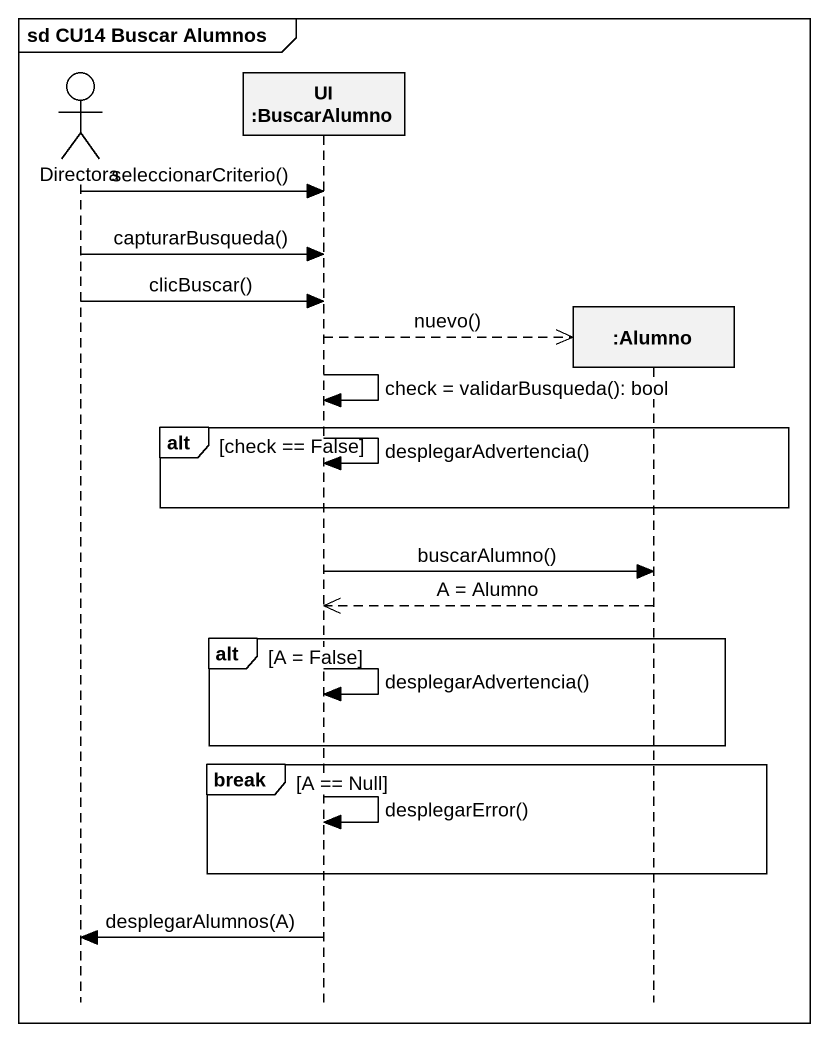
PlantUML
@startuml
mainframe sd CU14 Buscar Alumnos
hide footbox
actor Directora
participant "UI :BuscarAlumno" as UI_BuscarAlumno
participant ":Alumno" as Alumno

Directora -> UI_BuscarAlumno : seleccionarCriterio()
Directora -> UI_BuscarAlumno : capturarBusqueda()
Directora -> UI_BuscarAlumno : clicBuscar()
UI_BuscarAlumno -->> Alumno ** : nuevo()
UI_BuscarAlumno -> UI_BuscarAlumno : check = validarBusqueda(): bool
alt check == False
  UI_BuscarAlumno -> UI_BuscarAlumno : desplegarAdvertencia()
end
UI_BuscarAlumno -> Alumno : buscarAlumno()
Alumno -->> UI_BuscarAlumno : A = Alumno
alt A = False
  UI_BuscarAlumno -> UI_BuscarAlumno : desplegarAdvertencia()
end
break A == Null
  UI_BuscarAlumno -> UI_BuscarAlumno : desplegarError()
end
UI_BuscarAlumno -> Directora : desplegarAlumnos(A)
@enduml
